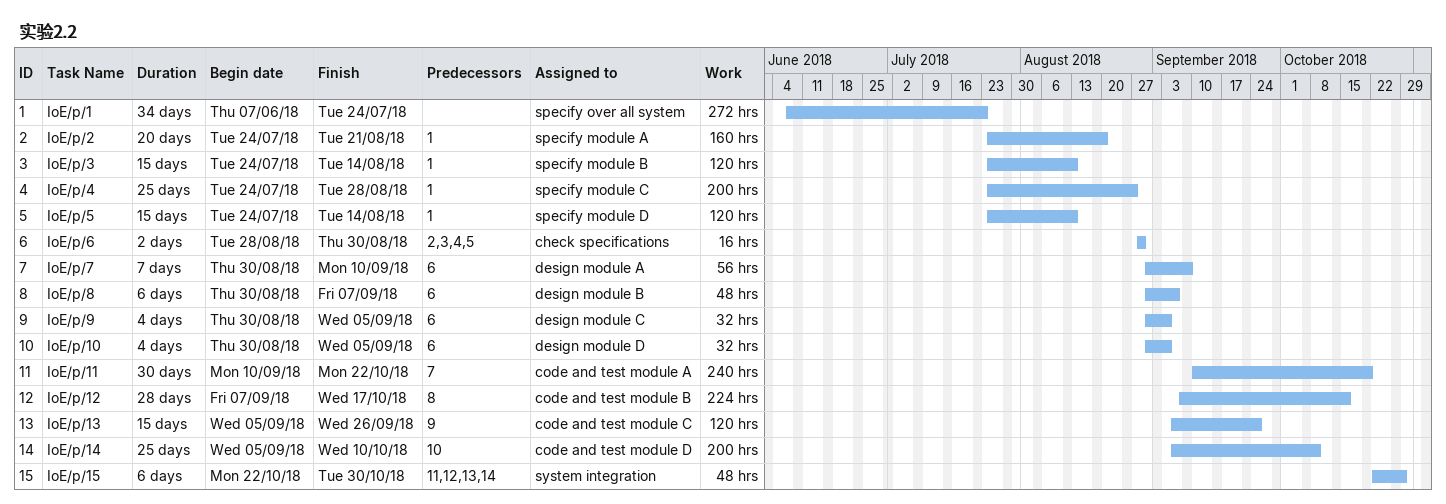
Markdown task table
实验2.2

| ID | Task | Duration | Start | Finish | Predecessors | Resources | Work (h) |
|---|---|---|---|---|---|---|---|
| 1 | IoE/p/1 | 34d | 2018-06-07 | 2018-07-24 |  | specify over all system | 272 |
| 2 | IoE/p/2 | 20d | 2018-07-24 | 2018-08-21 | 1 | specify module A | 160 |
| 3 | IoE/p/3 | 15d | 2018-07-24 | 2018-08-14 | 1 | specify module B | 120 |
| 4 | IoE/p/4 | 25d | 2018-07-24 | 2018-08-28 | 1 | specify module C | 200 |
| 5 | IoE/p/5 | 15d | 2018-07-24 | 2018-08-14 | 1 | specify module D | 120 |
| 6 | IoE/p/6 | 2d | 2018-08-28 | 2018-08-30 | 2, 3, 4, 5 | check specifications | 16 |
| 7 | IoE/p/7 | 7d | 2018-08-30 | 2018-09-10 | 6 | design module A | 56 |
| 8 | IoE/p/8 | 6d | 2018-08-30 | 2018-09-07 | 6 | design module B | 48 |
| 9 | IoE/p/9 | 4d | 2018-08-30 | 2018-09-05 | 6 | design module C | 32 |
| 10 | IoE/p/10 | 4d | 2018-08-30 | 2018-09-05 | 6 | design module D | 32 |
| 11 | IoE/p/11 | 30d | 2018-09-10 | 2018-10-22 | 7 | code and test module A | 240 |
| 12 | IoE/p/12 | 28d | 2018-09-07 | 2018-10-17 | 8 | code and test module B | 224 |
| 13 | IoE/p/13 | 15d | 2018-09-05 | 2018-09-26 | 9 | code and test module C | 120 |
| 14 | IoE/p/14 | 25d | 2018-09-05 | 2018-10-10 | 10 | code and test module D | 200 |
| 15 | IoE/p/15 | 6d | 2018-10-22 | 2018-10-30 | 11, 12, 13, 14 | system integration | 48 |
